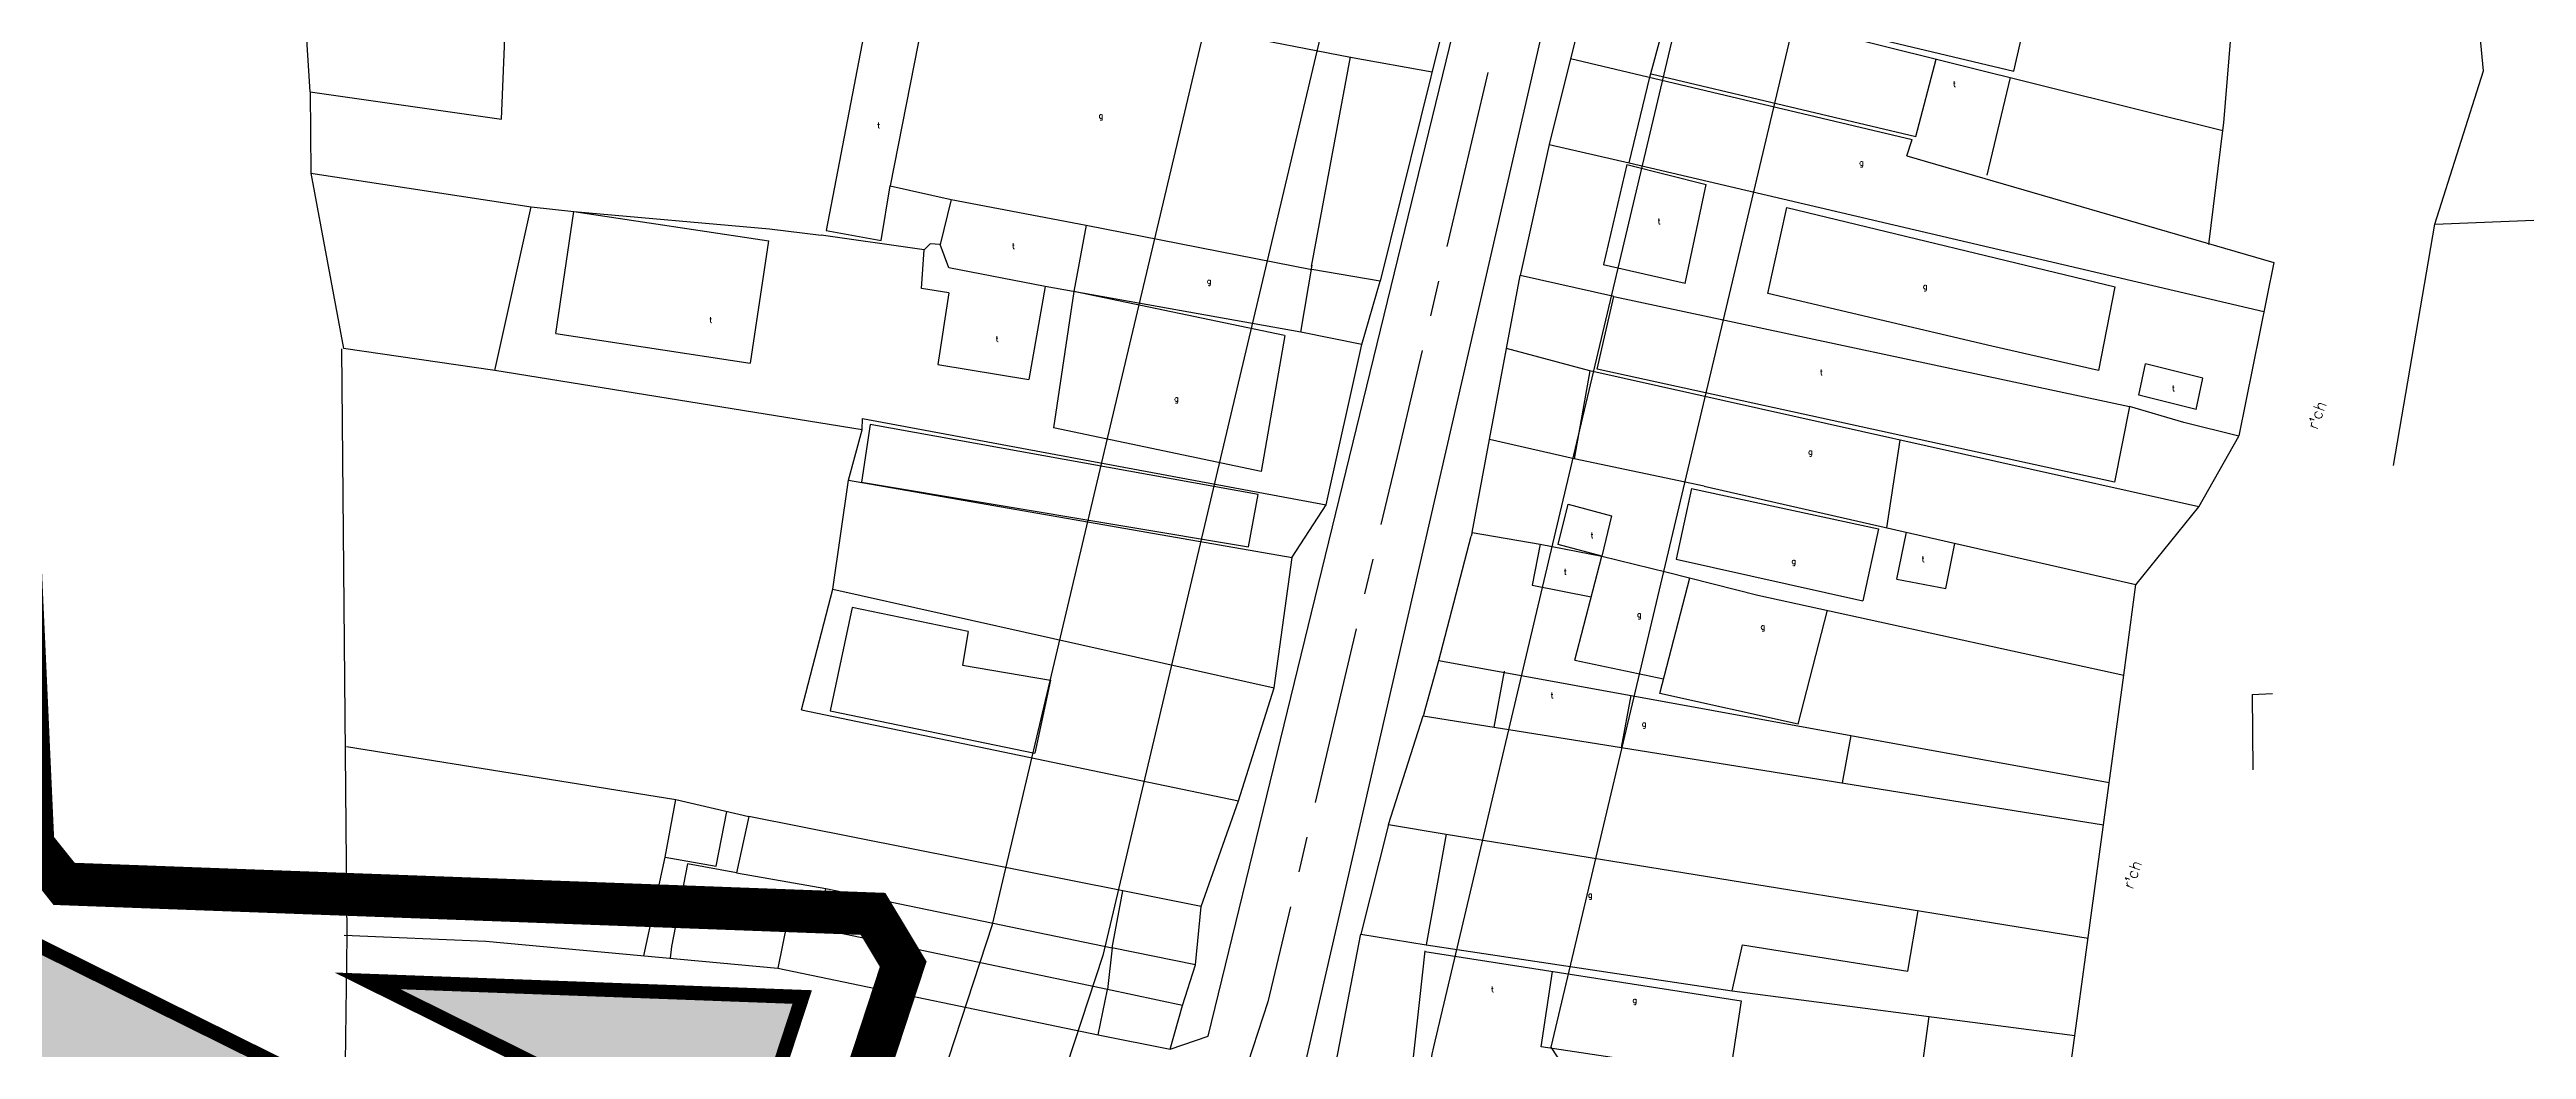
# Model space of a CAD drawing. Extents: x 597626 to 599942, y 1182063 to 1183198.
# Drawn here: x 598694.6 to 598868, y 1182443.5 to 1182513.5 of the extents above; entities that cross this region are included whole.
import ezdxf
from ezdxf.enums import TextEntityAlignment as Align

# ---------------------------------------------------------------- set-up
doc = ezdxf.new("R2010")
doc.units = 0
doc.header["$MEASUREMENT"] = 0
doc.linetypes.add('CENTER', pattern=[2, 1.25, -0.25, 0.25, -0.25])
doc.linetypes.add('DASHED', pattern=[19.05, 12.7, -6.35])
for name, color, linetype in [('HIENTRANG', 8, 'CONTINUOUS'), ('NET-LENGOAI', 5, 'CONTINUOUS'), ('NET-LETRONG', 6, 'CONTINUOUS'), ('NET-TIM', 2, 'CENTER'), ('NETDUT', 7, 'DASHED'), ('RANH-QH', 1, 'CONTINUOUS'), ('S-CXCC', 3, 'CONTINUOUS')]:
    doc.layers.add(name, color=color, linetype=linetype)
doc.styles.add('TXT', font='txt.shx')

msp = doc.modelspace()

# ---------------------------------------------------------------- hatches: boundary and pattern name
at = {"layer": 'S-CXCC', "linetype": 'CONTINUOUS'}
h = msp.add_hatch(dxfattribs=at)
h.set_pattern_fill('SWAMP,_I', color=256, style=2)
h.set_pattern_definition([(0, (0, 0), (0.5, 0.866025403), [0.125, -0.875]), (90, (0.0625, 0), (-0.5, 0.866025403), [0.0625, -1.669550806]), (90, (0.0781, 0), (-0.5, 0.866025403), [0.05, -1.682050806]), (90, (0.0469, 0), (-0.5, 0.866025403), [0.05, -1.682050806]), (60, (0.09375, 0), (-0.4999999993, 0.8660254034), [0.04, -0.96]), (120, (0.03125, 0), (-0.9999999993, 4e-10), [0.04, -0.96])])
h.paths.add_polyline_path([(598620.308, 1182467.408), (598626.802, 1182446.574), (598649.883, 1182476.627)])
h.paths.add_polyline_path([(598655.963, 1182478.522), (598687.216, 1182463.034), (598686.088, 1182487.912)])
h.paths.add_polyline_path([(598743.359, 1182435.211), (598747.294, 1182447.212), (598716.865, 1182448.341)])
h.paths.add_polyline_path([(598741.993, 1182431.047), (598681.687, 1182416.058), (598704.526, 1182413.556), (598705.529, 1182413.422), (598706.682, 1182417.334), (598712.41, 1182417.471), (598713.495, 1182418.868), (598726.953, 1182419.154), (598737.688, 1182419.382), (598738.164, 1182419.37)])
h.paths.add_polyline_path([(598670.925, 1182417.236), (598628.402, 1182441.441), (598634.752, 1182421.069), (598637.708, 1182420.43), (598647.337, 1182419.819)])
h.paths.add_polyline_path([(598654.953, 1182470.094), (598636.484, 1182446.046), (598676.813, 1182423.09), (598725.422, 1182435.172)])

# ---------------------------------------------------------------- linework, layer by layer
at = {"layer": 'HIENTRANG', "linetype": 'CONTINUOUS'}
for p, q in [((598726.24, 1182508.67), (598727.21, 1182531.23)), ((598712.85, 1182510.57), (598712.3, 1182519.4)), ((598802.55, 1182518.89), (598799.58, 1182506.9)), ((598802.55, 1182518.89), (598846.71, 1182507.86)), ((598864.96, 1182512.04), (598864.23, 1182519.62)), ((598752.05, 1182516.9), (598748.96, 1182500.86)), ((598806.61, 1182511.61), (598808.22, 1182517.55)), ((598811.28, 1182516.98), (598832.1, 1182512.03)), ((598832.1, 1182512.03), (598833.17, 1182516.71)), ((598755.69, 1182515.38), (598753.46, 1182504)), ((598777.01, 1182514.69), (598785.67, 1182513.01)), ((598792.02, 1182514.54), (598787.75, 1182497.32)), ((598846.78, 1182508.41), (598847.41, 1182516.08)), ((598782.94, 1182498.36), (598785.67, 1182513.02)), ((598785.67, 1182513.01), (598791.38, 1182511.97)), ((598801.07, 1182512.92), (598824.97, 1182507.23)), ((598825.23, 1182507.45), (598826.65, 1182512.87)), ((598805.17, 1182505.6), (598806.61, 1182511.61)), ((598806.7, 1182511.84), (598825.23, 1182507.45)), ((598831.83, 1182511.58), (598830.21, 1182504.75)), ((598861.56, 1182501.32), (598864.96, 1182512.04)), ((598712.85, 1182510.57), (598726.24, 1182508.67)), ((598712.85, 1182510.57), (598712.91, 1182504.88)), ((598712.851, 1182510.57), (598712.91, 1182504.88)), ((598712.851, 1182510.57), (598712.91, 1182504.88)), ((598845.74, 1182499.88), (598846.71, 1182507.86)), ((598846.71, 1182507.86), (598846.78, 1182508.41)), ((598799.58, 1182506.9), (598797.53, 1182497.72)), ((598799.58, 1182506.9), (598805.16, 1182505.6)), ((598824.6, 1182506.09), (598824.97, 1182507.23)), ((598824.6, 1182506.09), (598850.29, 1182498.64)), ((598712.91, 1182504.88), (598728.33, 1182502.53)), ((598712.91, 1182504.88), (598715.19, 1182492.61)), ((598712.91, 1182504.88), (598715.189, 1182492.61)), ((598712.91, 1182504.88), (598728.33, 1182502.528)), ((598712.91, 1182504.88), (598728.33, 1182502.528)), ((598712.91, 1182504.88), (598715.189, 1182492.61)), ((598805, 1182505.5), (598803.37, 1182498.48)), ((598805, 1182505.5), (598810.57, 1182504.08)), ((598805.16, 1182505.6), (598812.23, 1182503.94)), ((598809.08, 1182497.16), (598810.57, 1182504.08)), ((598725.778, 1182491.058), (598728.32, 1182502.528)), ((598725.778, 1182491.058), (598728.32, 1182502.528)), ((598725.78, 1182491.06), (598728.32, 1182502.53)), ((598728.33, 1182502.53), (598731.32, 1182502.2)), ((598728.33, 1182502.528), (598731.32, 1182502.198)), ((598728.33, 1182502.528), (598731.32, 1182502.198)), ((598752.83, 1182500.18), (598753.46, 1182504)), ((598753.46, 1182504), (598757.71, 1182503.05)), ((598757.71, 1182503.05), (598756.94, 1182499.9)), ((598757.71, 1182503.05), (598767.16, 1182501.24)), ((598812.23, 1182503.94), (598849.6, 1182495.21)), ((598814.88, 1182496.45), (598816.21, 1182502.47)), ((598816.21, 1182502.47), (598839.19, 1182496.93)), ((598730.039, 1182493.658), (598731.32, 1182502.208)), ((598730.039, 1182493.658), (598731.32, 1182502.208)), ((598730.04, 1182493.66), (598731.32, 1182502.21)), ((598731.32, 1182502.21), (598744.95, 1182500.14)), ((598731.32, 1182502.208), (598744.949, 1182500.136)), ((598731.32, 1182502.208), (598744.949, 1182500.136)), ((598731.32, 1182502.2), (598745, 1182500.98)), ((598731.32, 1182502.198), (598745, 1182500.976)), ((598731.32, 1182502.198), (598745, 1182500.976)), ((598745, 1182500.98), (598748.62, 1182500.55)), ((598748.96, 1182500.86), (598752.83, 1182500.18)), ((598767.16, 1182501.25), (598766.31, 1182496.6)), ((598767.16, 1182501.25), (598782.95, 1182498.14)), ((598858.66, 1182484.43), (598861.56, 1182501.32)), ((598861.56, 1182501.32), (598869.06, 1182501.62)), ((598743.668, 1182491.586), (598744.949, 1182500.136)), ((598743.668, 1182491.586), (598744.949, 1182500.136)), ((598743.67, 1182491.59), (598744.95, 1182500.14)), ((598755.83, 1182499.52), (598748.62, 1182500.55)), ((598755.65, 1182496.8), (598755.83, 1182499.52)), ((598756.24, 1182499.93), (598755.83, 1182499.52)), ((598756.94, 1182499.9), (598756.24, 1182499.93)), ((598757.55, 1182498.26), (598756.94, 1182499.9)), ((598764.3, 1182496.94), (598757.55, 1182498.26)), ((598782.95, 1182498.45), (598782.17, 1182493.76)), ((598787.75, 1182497.32), (598782.95, 1182498.14)), ((598786.47, 1182492.88), (598787.75, 1182497.32)), ((598796.58, 1182492.6), (598797.53, 1182497.72)), ((598804.1, 1182496.25), (598797.53, 1182497.72)), ((598809.08, 1182497.16), (598803.36, 1182498.47)), ((598850.29, 1182498.64), (598847.85, 1182486.49)), ((598757.55, 1182496.51), (598755.65, 1182496.8)), ((598757.55, 1182496.51), (598756.78, 1182491.5)), ((598764.3, 1182496.94), (598763.15, 1182490.44)), ((598782.18, 1182493.76), (598764.3, 1182496.94)), ((598766.31, 1182496.6), (598764.88, 1182487.06)), ((598781.05, 1182493.51), (598766.31, 1182496.6)), ((598802.93, 1182491.17), (598804.1, 1182496.25)), ((598804.1, 1182496.25), (598840.18, 1182488.55)), ((598830.56, 1182492.78), (598814.88, 1182496.46)), ((598838.03, 1182491.06), (598839.19, 1182496.93)), ((598730.039, 1182493.658), (598743.658, 1182491.586)), ((598730.039, 1182493.658), (598743.658, 1182491.586)), ((598730.04, 1182493.66), (598743.66, 1182491.59)), ((598786.47, 1182492.88), (598782.18, 1182493.76)), ((598715.444, 1182451.46), (598715.079, 1182492.58)), ((598715.444, 1182451.46), (598715.079, 1182492.58)), ((598715.444, 1182451.46), (598715.079, 1182492.58)), ((598715.444, 1182451.46), (598715.079, 1182492.58)), ((598715.45, 1182451.46), (598715.08, 1182492.58)), ((598715.45, 1182451.46), (598715.08, 1182492.58)), ((598725.778, 1182491.058), (598715.189, 1182492.61)), ((598725.778, 1182491.058), (598715.189, 1182492.61)), ((598725.78, 1182491.06), (598715.19, 1182492.61)), ((598781.06, 1182493.51), (598779.42, 1182484.01)), ((598783.97, 1182481.66), (598786.47, 1182492.88)), ((598795.4, 1182486.25), (598796.58, 1182492.6)), ((598802.42, 1182491.04), (598796.58, 1182492.6)), ((598838.02, 1182491.06), (598830.56, 1182492.78)), ((598751.498, 1182486.915), (598725.778, 1182491.058)), ((598751.498, 1182486.915), (598725.778, 1182491.058)), ((598751.5, 1182486.92), (598725.78, 1182491.06)), ((598756.78, 1182491.5), (598763.15, 1182490.44)), ((598802.42, 1182491.04), (598801.31, 1182484.88)), ((598845.03, 1182481.52), (598802.42, 1182491.04)), ((598839.13, 1182483.25), (598802.93, 1182491.17)), ((598840.84, 1182489.34), (598841.3, 1182491.54)), ((598845.32, 1182490.54), (598841.3, 1182491.54)), ((598844.86, 1182488.35), (598845.32, 1182490.54)), ((598840.18, 1182488.55), (598839.13, 1182483.25)), ((598843.98, 1182487.44), (598840.18, 1182488.55)), ((598844.86, 1182488.35), (598840.84, 1182489.35)), ((598750.53, 1182483.39), (598751.5, 1182486.92)), ((598752.05, 1182487.28), (598751.44, 1182483.26)), ((598751.5, 1182486.92), (598751.52, 1182487.72)), ((598751.52, 1182487.72), (598783.97, 1182481.66)), ((598779.2, 1182482.39), (598752.05, 1182487.28)), ((598779.42, 1182484.01), (598764.88, 1182487.06)), ((598847.85, 1182486.48), (598843.98, 1182487.44)), ((598794.19, 1182479.72), (598795.4, 1182486.25)), ((598801.31, 1182484.88), (598795.4, 1182486.25)), ((598823.21, 1182480.06), (598824.13, 1182486.19)), ((598845.04, 1182481.53), (598847.85, 1182486.48)), ((598749.44, 1182475.77), (598750.54, 1182483.39)), ((598750.54, 1182483.39), (598781.58, 1182477.98)), ((598751.44, 1182483.26), (598778.52, 1182478.73)), ((598810.41, 1182482.98), (598801.31, 1182484.88)), ((598778.52, 1182478.73), (598779.2, 1182482.39)), ((598781.58, 1182477.99), (598783.97, 1182481.66)), ((598800.2, 1182478.9), (598800.9, 1182481.72)), ((598800.9, 1182481.72), (598803.94, 1182480.9)), ((598809.54, 1182482.82), (598808.47, 1182477.85)), ((598809.54, 1182482.82), (598822.62, 1182479.98)), ((598810.41, 1182482.98), (598840.64, 1182476.08)), ((598840.64, 1182476.07), (598845.04, 1182481.53)), ((598803.94, 1182480.9), (598803.26, 1182478.07)), ((598822.62, 1182479.98), (598821.52, 1182474.94)), ((598791.85, 1182470.77), (598794.11, 1182479.48)), ((598794.19, 1182479.72), (598794.11, 1182479.48)), ((598794.19, 1182479.72), (598798.94, 1182478.92)), ((598798.94, 1182478.92), (598798.38, 1182476.03)), ((598798.94, 1182478.92), (598803.26, 1182478.07)), ((598803.26, 1182478.07), (598800.2, 1182478.9)), ((598801.37, 1182470.79), (598803.26, 1182478.07)), ((598803.26, 1182478.07), (598807.82, 1182476.96)), ((598823.91, 1182476.46), (598824.57, 1182479.75)), ((598827.34, 1182475.81), (598827.97, 1182478.97)), ((598780.32, 1182468.86), (598781.58, 1182477.98)), ((598807.31, 1182468.45), (598809.41, 1182476.56)), ((598807.82, 1182476.96), (598814.18, 1182475.35)), ((598808.47, 1182477.85), (598821.52, 1182474.94)), ((598823.91, 1182476.46), (598827.34, 1182475.81)), ((598747.25, 1182467.31), (598749.44, 1182475.77)), ((598749.44, 1182475.77), (598780.32, 1182468.86)), ((598798.38, 1182476.03), (598802.52, 1182475.22)), ((598814.18, 1182475.35), (598839.78, 1182469.74)), ((598839.78, 1182469.74), (598840.64, 1182476.08)), ((598750.79, 1182474.47), (598749.26, 1182467.24)), ((598758.9, 1182472.79), (598750.79, 1182474.47)), ((598816.99, 1182466.3), (598819.06, 1182474.28)), ((598758.9, 1182472.79), (598758.52, 1182470.44)), ((598758.52, 1182470.44), (598764.67, 1182469.39)), ((598764.67, 1182469.39), (598763.58, 1182464.28)), ((598790.83, 1182467.08), (598791.85, 1182470.77)), ((598791.85, 1182470.77), (598820.69, 1182465.52)), ((598796.41, 1182470.01), (598795.69, 1182466.11)), ((598801.37, 1182470.79), (598807.57, 1182469.48)), ((598834.71, 1182432.3), (598839.78, 1182469.74)), ((598777.83, 1182460.94), (598780.32, 1182468.86)), ((598804.63, 1182464.68), (598805.3, 1182468.32)), ((598816.99, 1182466.3), (598807.31, 1182468.45)), ((598848.78, 1182468.38), (598850.203, 1182468.458)), ((598848.78, 1182468.38), (598848.816, 1182463.116)), ((598747.25, 1182467.31), (598777.83, 1182460.94)), ((598749.26, 1182467.24), (598763.58, 1182464.28)), ((598788.33, 1182459.28), (598790.76, 1182466.9)), ((598790.83, 1182467.08), (598790.76, 1182466.9)), ((598790.76, 1182466.9), (598804.63, 1182464.68)), ((598715.41, 1182464.75), (598738.44, 1182461.04)), ((598804.63, 1182464.68), (598838.36, 1182459.27)), ((598820.69, 1182465.52), (598820.08, 1182462.2)), ((598820.69, 1182465.52), (598838.76, 1182462.23)), ((598737.7, 1182457), (598738.44, 1182461.04)), ((598738.44, 1182461.04), (598743.56, 1182459.84)), ((598775.21, 1182453.55), (598777.83, 1182460.94)), ((598741.28, 1182456.36), (598742.01, 1182460.2)), ((598743.56, 1182459.84), (598742.7, 1182455.9)), ((598769.74, 1182454.65), (598743.56, 1182459.84)), ((598788.33, 1182459.28), (598786.39, 1182451.61)), ((598788.33, 1182459.28), (598792.36, 1182458.61)), ((598792.37, 1182458.61), (598790.96, 1182450.86)), ((598792.36, 1182458.61), (598837.29, 1182451.34)), ((598736.21, 1182450.1), (598737.7, 1182457)), ((598737.7, 1182457), (598741.28, 1182456.36)), ((598739.27, 1182456.53), (598738.15, 1182450.74)), ((598742.7, 1182455.9), (598739.27, 1182456.53)), ((598742.7, 1182455.9), (598748.94, 1182454.8)), ((598748.5, 1182452.05), (598748.94, 1182454.8)), ((598748.94, 1182454.8), (598768.98, 1182450.65)), ((598768.98, 1182450.65), (598769.74, 1182454.65)), ((598775.21, 1182453.55), (598769.74, 1182454.65)), ((598746.25, 1182452.44), (598745.59, 1182449.23)), ((598768.66, 1182447.74), (598746.25, 1182452.44)), ((598774.82, 1182449.46), (598775.21, 1182453.55)), ((598824.68, 1182449.02), (598825.39, 1182453.27)), ((598715.24, 1182451.54), (598725.14, 1182451.12)), ((598715.32, 1182442.6), (598715.45, 1182451.46)), ((598715.32, 1182442.6), (598715.45, 1182451.46)), ((598725.14, 1182451.12), (598745.59, 1182449.23)), ((598738.15, 1182450.74), (598738.04, 1182449.93)), ((598768.98, 1182450.65), (598768.66, 1182447.74)), ((598774.81, 1182449.46), (598768.97, 1182450.66)), ((598784.68, 1182442.77), (598786.37, 1182451.51)), ((598786.37, 1182451.51), (598786.39, 1182451.61)), ((598786.39, 1182451.61), (598790.96, 1182450.86)), ((598790.86, 1182450.45), (598789.93, 1182441.93)), ((598790.86, 1182450.39), (598813.01, 1182446.94)), ((598790.96, 1182450.86), (598812.39, 1182447.65)), ((598812.39, 1182447.65), (598813.1, 1182450.87)), ((598813.1, 1182450.87), (598824.68, 1182449.02)), ((598745.59, 1182449.23), (598768.01, 1182444.57)), ((598773.9, 1182446.61), (598774.81, 1182449.46)), ((598799.02, 1182443.72), (598799.81, 1182449)), ((598768.01, 1182444.57), (598768.66, 1182447.74)), ((598773.9, 1182446.61), (598768.66, 1182447.74)), ((598813.01, 1182446.94), (598812.21, 1182441.74)), ((598812.39, 1182447.65), (598836.36, 1182444.52)), ((598773.04, 1182443.56), (598773.9, 1182446.61)), ((598824.98, 1182437.28), (598826.17, 1182445.85)), ((598768.01, 1182444.57), (598773.04, 1182443.56)), ((598773.04, 1182443.56), (598775.7, 1182444.47)), ((598773.04, 1182443.56), (598775.7, 1182444.47)), ((598812.21, 1182441.74), (598799.02, 1182443.72))]:
    msp.add_line(p, q, dxfattribs=at)
at = {"layer": 'HIENTRANG', "linetype": 'CONTINUOUS', "flags": 128}
for points in [[(598775.7, 1182444.47), (598795.74, 1182526.6)], [(598801.22, 1182524.18), (598780.44, 1182433.65)]]:
    msp.add_lwpolyline(points, dxfattribs=at)
at = {"layer": 'NET-LENGOAI', "linetype": 'CONTINUOUS', "ltscale": 20, "flags": 128}
for points in [[(598794.734, 1182593.722), (598792.142, 1182573.062), (598788.648, 1182544.1), (598786.205, 1182525.647), (598777.388, 1182488.404), (598768.323, 1182450.119), (598759.196, 1182422.26), (598756.711, 1182414.677), (598746.913, 1182391.375, -0.2187026), (598740.76, 1182385.732), (598655.966, 1182358.428, -0.4169602), (598640.831, 1182366.279), (598573.037, 1182583.782)], [(598818.559, 1182590.825), (598815.962, 1182570.131), (598812.458, 1182541.088), (598809.839, 1182521.297), (598800.742, 1182482.875), (598791.47, 1182443.713, 0.4306353), (598799.443, 1182431.565), (598849.55, 1182422.616)]]:
    msp.add_lwpolyline(points, format="xyb", dxfattribs=at)
at = {"layer": 'NET-LETRONG', "linetype": 'CONTINUOUS', "ltscale": 20}
for points in [[(598614.282, 1182466.578), (598645.446, 1182366.596), (598651.693, 1182363.355), (598731.498, 1182389.053), (598740.874, 1182397.651), (598749.21, 1182417.477), (598750.553, 1182421.574), (598760.616, 1182452.29), (598769.603, 1182490.247), (598778.328, 1182527.097), (598780.711, 1182545.104), (598784.202, 1182574.039), (598787.068, 1182596.887)], [(598826.777, 1182592.064), (598823.903, 1182569.154), (598820.395, 1182540.084), (598817.717, 1182519.847), (598808.527, 1182481.032), (598799.688, 1182443.7), (598804.966, 1182435.658), (598850.776, 1182427.476)]]:
    msp.add_lwpolyline(points, dxfattribs=at)
at = {"layer": 'NET-TIM', "ltscale": 10, "flags": 128}
msp.add_lwpolyline([(598806.495, 1182591.071), (598804.052, 1182571.596), (598800.553, 1182542.594), (598798.022, 1182523.472), (598789.065, 1182485.64), (598779.884, 1182446.863), (598767.963, 1182410.476), (598755.077, 1182379.831), (598731.205, 1182324.737), (598710.914, 1182279.728), (598696.825, 1182248.917), (598692.063, 1182238.551)], dxfattribs=at)
at = {"layer": 'NETDUT', "linetype": 'DASHED', "ltscale": 0.6, "const_width": 1, "flags": 128}
for points in [[(598654.953, 1182470.094), (598636.484, 1182446.046), (598676.813, 1182423.09), (598725.422, 1182435.172)], [(598747.294, 1182447.212), (598716.865, 1182448.341), (598743.359, 1182435.211)]]:
    msp.add_lwpolyline(points, close=True, dxfattribs=at)
at = {"layer": 'RANH-QH', "color": 10, "linetype": 'DASHED', "ltscale": 1.5, "const_width": 3, "flags": 128}
msp.add_lwpolyline([(598343.024, 1182860.412), (598311.254, 1182774.503), (598285.257, 1182704.208), (598265.457, 1182650.665), (598237.823, 1182575.942), (598213.649, 1182510.576), (598296.681, 1182244.683), (598298.855, 1182238.045), (598310.673, 1182242.052), (598317.976, 1182244.529), (598324.738, 1182246.81), (598331.607, 1182248.848), (598345.094, 1182252.849), (598354.312, 1182255.584), (598364.139, 1182258.5), (598426.168, 1182277.048), (598503.771, 1182301.152), (598533.038, 1182310.243), (598547.47, 1182314.725), (598570.968, 1182322.024), (598574.281, 1182323.539), (598572.659, 1182333.309), (598670.253, 1182363.999), (598701.054, 1182373.363), (598710.496, 1182376.383), (598735.884, 1182396.383), (598738.068, 1182399.82), (598754.362, 1182449.51), (598752.246, 1182453.033), (598695.634, 1182455.133), (598693.457, 1182457.859), (598690.788, 1182516.725), (598694.851, 1182613.177), (598697.904, 1182685.659), (598702.1, 1182699.345), (598674.162, 1182712.309), (598634.46, 1182730.6), (598582.736, 1182754.436), (598526.393, 1182780.091), (598489.545, 1182797.669), (598354.317, 1182858.729), (598343.924, 1182863.362), (598343.024, 1182860.412)], dxfattribs=at)

# ---------------------------------------------------------------- texts
at = {"layer": 'HIENTRANG', "linetype": 'CONTINUOUS', "style": 'TXT'}
for s, p in [('t', (598827.93, 1182511.12)), ('t', (598752.64, 1182508.23)), ('g', (598768.2, 1182508.85)), ('g', (598821.43, 1182505.56)), ('t', (598807.26, 1182501.52)), ('t', (598762.08, 1182499.78)), ('g', (598775.77, 1182497.27)), ('g', (598825.89, 1182496.9)), ('t', (598740.9, 1182494.61)), ('t', (598760.94, 1182493.27)), ('t', (598818.62, 1182490.95)), ('g', (598773.48, 1182489.04)), ('t', (598843.26, 1182489.83)), ('g', (598817.86, 1182485.32)), ('t', (598802.57, 1182479.53)), ('t', (598825.75, 1182477.86)), ('t', (598800.7, 1182476.98)), ('g', (598816.69, 1182477.66)), ('g', (598805.88, 1182473.93)), ('g', (598814.53, 1182473.08)), ('t', (598799.78, 1182468.32)), ('g', (598806.22, 1182466.28)), ('g', (598802.45, 1182454.3)), ('t', (598795.61, 1182447.75)), ('g', (598805.56, 1182446.93))]:
    msp.add_text(s, height=0.4, dxfattribs=at).set_placement(p, align=Align.MIDDLE)
for s, height, rotation, p in [('t', 0.4, 359.99322, (598740.899, 1182494.607)), ('r%%185ch', 0.8, 70.1008, (598853.277, 1182487.95)), ('r%%185ch', 0.8, 70.1008, (598840.367, 1182455.79))]:
    msp.add_text(s, height=height, rotation=rotation, dxfattribs=at).set_placement(p, align=Align.MIDDLE)

doc.saveas('drawing.dxf')
